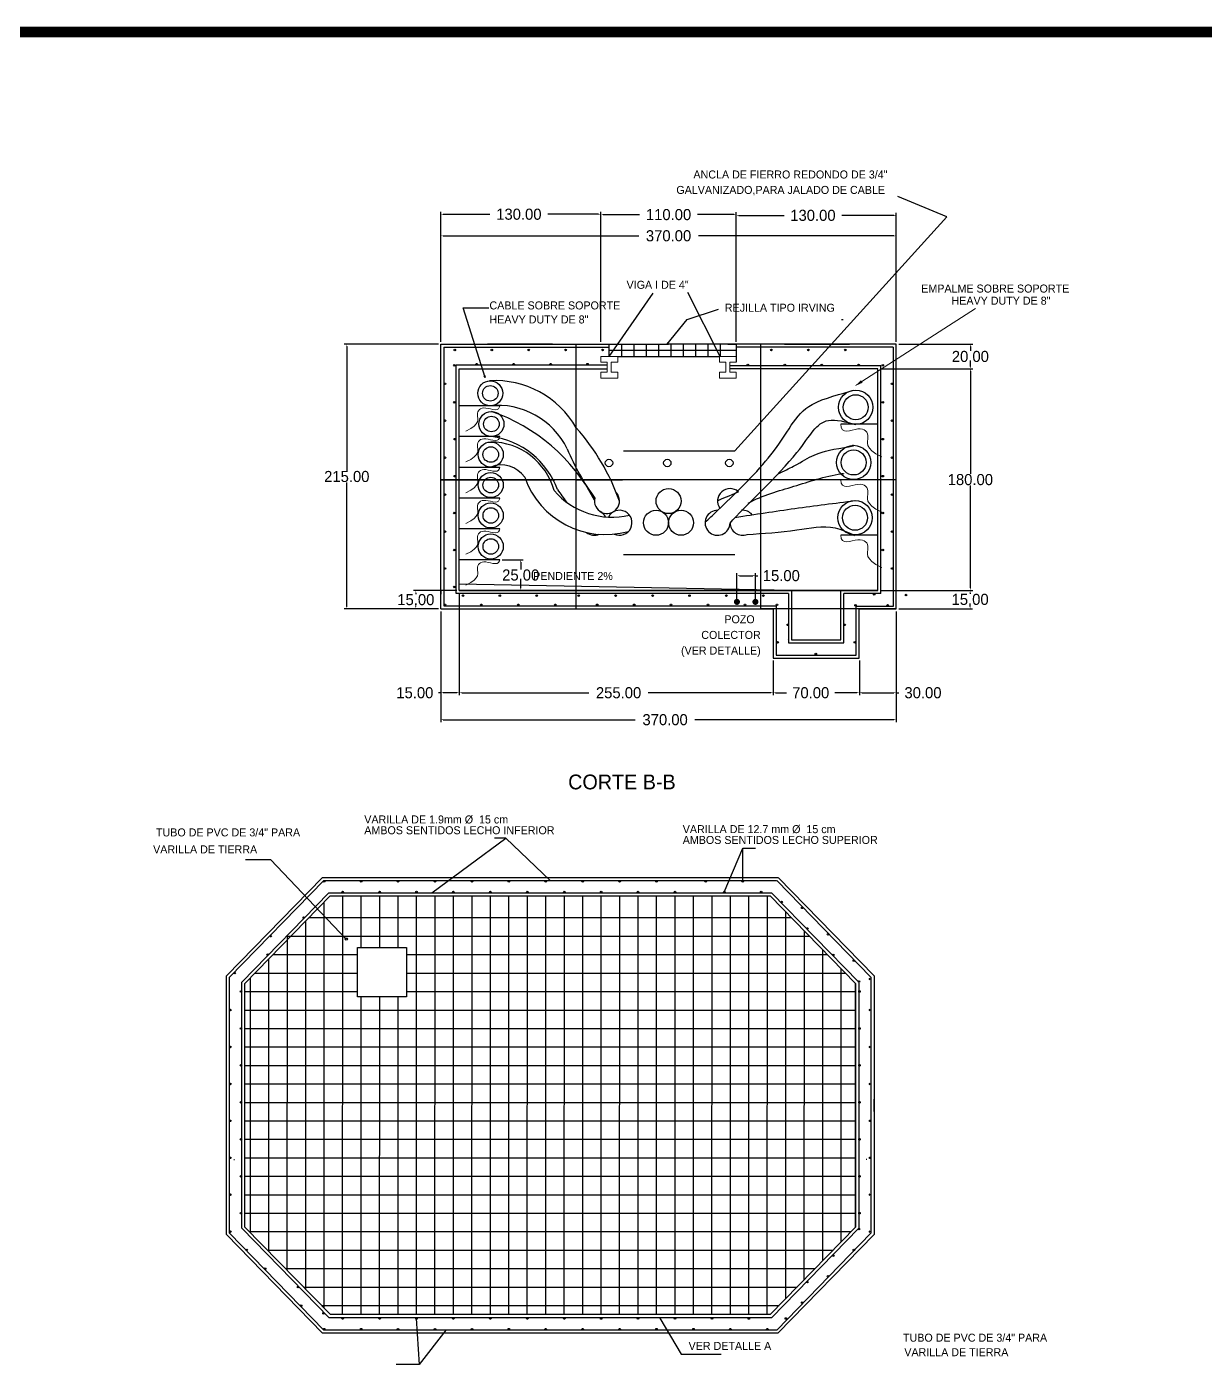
# Model space of a CAD drawing. Header units: centimetres. Extents: x 899 to 9389, y -5819 to 1299.
# Drawn here: x 4064 to 5022, y -2961 to -1873 of the extents above; entities that cross this region are included whole.
import ezdxf
from ezdxf.enums import TextEntityAlignment as Align

# ---------------------------------------------------------------- set-up
doc = ezdxf.new("R2010")
doc.units = ezdxf.units.CM
doc.header["$LTSCALE"] = 10
doc.header["$MEASUREMENT"] = 0
doc.layers.get('0').update_dxf_attribs({"linetype": 'CONTINUOUS'})
doc.layers.get('DEFPOINTS').update_dxf_attribs({"color": 2, "linetype": 'CONTINUOUS'})
for name, color, linetype in [('CABLES Y VARILLAS', 7, 'CONTINUOUS'), ('DIM', 7, 'CONTINUOUS'), ('Ductos', 30, 'CONTINUOUS'), ('MARCO', 7, 'CONTINUOUS'), ('REGISTRO', 1, 'CONTINUOUS'), ('TEXTOS', 7, 'CONTINUOUS'), ('VARILLAS', 30, 'CONTINUOUS')]:
    doc.layers.add(name, color=color, linetype=linetype)
doc.styles.get("Standard").update_dxf_attribs({"font": ''})
doc.styles.add('Zurich', font='')
doc.styles.get('Standard').set_extended_font_data('Zurich Ex BT')
doc.styles.get('Zurich').set_extended_font_data('Zurich Ex BT')
doc.dimstyles.new('AR-1', dxfattribs={"dimscale": 40, "dimtxt": 0.05, "dimasz": 0.04, "dimexe": 0.06, "dimexo": 0.05, "dimgap": 0.01, "dimtad": 0, "dimtih": 1, "dimtoh": 1, "dimzin": 0, "dimdsep": 46, "dimtxsty": 'Zurich', "dimblk": 'CLOSEDBLANK', "dimcen": 0, "dimclre": 256, "dimclrt": 256, "dimadec": 0, "dimazin": 0, "dimtfac": 1, "dimtofl": 0, "dimtmove": 2, "dimatfit": 3, "dimldrblk": 'CLOSEDBLANK', "dimfxl": 0, "dimtolj": 1, "dimtzin": 0, "dimarcsym": 0})
doc.dimstyles.get("Standard").update_dxf_attribs({"dimtxt": 9, "dimasz": 2, "dimexe": 2, "dimexo": 2, "dimgap": 0.09, "dimtad": 0, "dimtih": 1, "dimtoh": 1, "dimzin": 0, "dimdsep": 46, "dimtxsty": 'Standard', "dimcen": 0.09, "dimadec": 0, "dimazin": 0, "dimtfac": 1, "dimtofl": 0, "dimtmove": 0, "dimatfit": 3, "dimfxl": 0, "dimtolj": 1, "dimtzin": 0, "dimarcsym": 0})

# ---------------------------------------------------------------- blocks, each defined once
blk = doc.blocks.new('_ClosedBlank')
at = {"color": 0, "linetype": 'ByBlock', "lineweight": -2}
for p, q in [((-1, 0.17), (0, 0)), ((-1, 0.17), (-1, -0.17)), ((0, 0), (-1, -0.17))]:
    blk.add_line(p, q, dxfattribs=at)
blk = doc.blocks.new('*D23')
at = {"layer": 'DEFPOINTS', "color": 0}
for p in [(4670.6, -2385.7), (4740.6, -2385.7), (4740.6, -2413.8)]:
    blk.add_point(p, dxfattribs=at)
at = {"layer": 'DIM', "color": 0, "lineweight": -2}
for p, q in [((4670.6, -2387.7), (4670.6, -2415.8)), ((4740.6, -2387.7), (4740.6, -2415.8)), ((4672.6, -2413.8), (4681.5, -2413.8)), ((4738.6, -2413.8), (4720.7, -2413.8))]:
    blk.add_line(p, q, dxfattribs=at)
at = {"layer": 'DIM', "color": 0}
for points in [[(4672.6, -2413.4), (4672.6, -2414.1), (4670.6, -2413.8)], [(4738.6, -2413.4), (4738.6, -2414.1), (4740.6, -2413.8)]]:
    blk.add_solid(points, dxfattribs=at)
at = {"layer": 'DIM', "color": 0, "insert": (4701.1, -2413.8), "char_height": 9, "attachment_point": 5}
blk.add_mtext('\\A1;70.00', dxfattribs=at)
blk = doc.blocks.new('*D24')
at = {"layer": 'DEFPOINTS', "color": 0}
for p in [(4770.6, -2345.7), (4740.6, -2385.7), (4740.6, -2413.8)]:
    blk.add_point(p, dxfattribs=at)
at = {"layer": 'DIM', "color": 0, "lineweight": -2}
for p, q in [((4770.6, -2347.7), (4770.6, -2415.8)), ((4740.6, -2387.7), (4740.6, -2415.8)), ((4742.6, -2413.8), (4768.6, -2413.8)), ((4770.6, -2413.8), (4772.6, -2413.8))]:
    blk.add_line(p, q, dxfattribs=at)
at = {"layer": 'DIM', "color": 0}
for points in [[(4742.6, -2413.4), (4742.6, -2414.1), (4740.6, -2413.8)], [(4768.6, -2413.4), (4768.6, -2414.1), (4770.6, -2413.8)]]:
    blk.add_solid(points, dxfattribs=at)
at = {"layer": 'DIM', "color": 0, "insert": (4792.3, -2413.8), "char_height": 9, "attachment_point": 5}
blk.add_mtext('\\A1;30.00', dxfattribs=at)
blk = doc.blocks.new('*D25')
at = {"layer": 'DEFPOINTS', "color": 0}
for p in [(4415.6, -2330.7), (4380.3, -2345.7), (4400.6, -2345.7)]:
    blk.add_point(p, dxfattribs=at)
at = {"layer": 'TEXTOS', "color": 0, "lineweight": -2}
for p, q in [((4413.6, -2330.7), (4378.3, -2330.7)), ((4380.3, -2332.7), (4380.3, -2333.6)), ((4398.6, -2345.7), (4378.3, -2345.7)), ((4380.3, -2343.7), (4380.3, -2342.9))]:
    blk.add_line(p, q, dxfattribs=at)
at = {"layer": 'TEXTOS', "color": 0}
for points in [[(4380, -2332.7), (4380.6, -2332.7), (4380.3, -2330.7)], [(4380, -2343.7), (4380.6, -2343.7), (4380.3, -2345.7)]]:
    blk.add_solid(points, dxfattribs=at)
at = {"layer": 'TEXTOS', "color": 0, "insert": (4380.3, -2338.2), "char_height": 9, "attachment_point": 5}
blk.add_mtext('\\A1;15.00', dxfattribs=at)
blk = doc.blocks.new('*D26')
at = {"layer": 'DEFPOINTS', "color": 0}
for p in [(4656.2, -2318.7), (4641.2, -2340), (4656.2, -2340)]:
    blk.add_point(p, dxfattribs=at)
at = {"layer": 'TEXTOS', "color": 0, "lineweight": -2}
for p, q in [((4641.2, -2338), (4641.2, -2316.7)), ((4656.2, -2338), (4656.2, -2316.7)), ((4643.2, -2318.7), (4654.2, -2318.7)), ((4656.2, -2318.7), (4658.2, -2318.7))]:
    blk.add_line(p, q, dxfattribs=at)
at = {"layer": 'TEXTOS', "color": 0}
for points in [[(4643.2, -2318.3), (4643.2, -2319), (4641.2, -2318.7)], [(4654.2, -2318.3), (4654.2, -2319), (4656.2, -2318.7)]]:
    blk.add_solid(points, dxfattribs=at)
at = {"layer": 'TEXTOS', "color": 0, "insert": (4677.2, -2318.7), "char_height": 9, "attachment_point": 5}
blk.add_mtext('\\A1;15.00', dxfattribs=at)
blk = doc.blocks.new('*D35')
at = {"layer": 'DEFPOINTS', "color": 0}
for p in [(4400.6, -2345.7), (4770.6, -2345.7), (4770.6, -2435.7)]:
    blk.add_point(p, dxfattribs=at)
at = {"layer": 'DIM', "color": 0, "lineweight": -2}
for p, q in [((4400.6, -2347.7), (4400.6, -2437.7)), ((4770.6, -2347.7), (4770.6, -2437.7)), ((4402.6, -2435.7), (4558.5, -2435.7)), ((4768.6, -2435.7), (4607, -2435.7))]:
    blk.add_line(p, q, dxfattribs=at)
at = {"layer": 'DIM', "color": 0}
for points in [[(4402.6, -2435.3), (4402.6, -2436), (4400.6, -2435.7)], [(4768.6, -2435.3), (4768.6, -2436), (4770.6, -2435.7)]]:
    blk.add_solid(points, dxfattribs=at)
at = {"layer": 'DIM', "color": 0, "insert": (4582.8, -2435.7), "char_height": 9, "attachment_point": 5}
blk.add_mtext('\\A1;370.00', dxfattribs=at)
blk = doc.blocks.new('*D36')
at = {"layer": 'DEFPOINTS', "color": 0}
for p in [(4755.6, -2330.7), (4770.6, -2345.7), (4830.6, -2345.7)]:
    blk.add_point(p, dxfattribs=at)
at = {"layer": 'DIM', "color": 0, "lineweight": -2}
for p, q in [((4757.6, -2330.7), (4832.6, -2330.7)), ((4830.6, -2332.7), (4830.6, -2333.4)), ((4772.6, -2345.7), (4832.6, -2345.7)), ((4830.6, -2343.7), (4830.6, -2342.7))]:
    blk.add_line(p, q, dxfattribs=at)
at = {"layer": 'DIM', "color": 0}
for points in [[(4830.2, -2332.7), (4830.9, -2332.7), (4830.6, -2330.7)], [(4830.2, -2343.7), (4830.9, -2343.7), (4830.6, -2345.7)]]:
    blk.add_solid(points, dxfattribs=at)
at = {"layer": 'DIM', "color": 0, "insert": (4830.6, -2338), "char_height": 9, "attachment_point": 5}
blk.add_mtext('\\A1;15.00', dxfattribs=at)
blk = doc.blocks.new('*D37')
at = {"layer": 'DEFPOINTS', "color": 0}
for p in [(4400.6, -2042.7), (4400.6, -2130.7), (4770.6, -2130.7)]:
    blk.add_point(p, dxfattribs=at)
at = {"layer": 'DIM', "color": 0, "lineweight": -2}
for p, q in [((4400.6, -2128.7), (4400.6, -2040.7)), ((4402.6, -2042.7), (4561.4, -2042.7)), ((4768.6, -2042.7), (4609.8, -2042.7)), ((4770.6, -2128.7), (4770.6, -2040.7))]:
    blk.add_line(p, q, dxfattribs=at)
at = {"layer": 'DIM', "color": 0}
for points in [[(4402.6, -2042.4), (4402.6, -2043.1), (4400.6, -2042.7)], [(4768.6, -2042.4), (4768.6, -2043.1), (4770.6, -2042.7)]]:
    blk.add_solid(points, dxfattribs=at)
at = {"layer": 'DIM', "color": 0, "insert": (4585.6, -2042.7), "char_height": 9, "attachment_point": 5}
blk.add_mtext('\\A1;370.00', dxfattribs=at)
blk = doc.blocks.new('*D38')
at = {"layer": 'DEFPOINTS', "color": 0}
for p in [(4400.6, -2130.7), (4324.2, -2345.7), (4400.6, -2345.7)]:
    blk.add_point(p, dxfattribs=at)
at = {"layer": 'DIM', "color": 0, "lineweight": -2}
for p, q in [((4398.6, -2130.7), (4322.2, -2130.7)), ((4324.2, -2132.7), (4324.2, -2233.6)), ((4324.2, -2343.7), (4324.2, -2242.9)), ((4398.6, -2345.7), (4322.2, -2345.7))]:
    blk.add_line(p, q, dxfattribs=at)
at = {"layer": 'DIM', "color": 0}
for points in [[(4323.9, -2132.7), (4324.6, -2132.7), (4324.2, -2130.7)], [(4323.9, -2343.7), (4324.6, -2343.7), (4324.2, -2345.7)]]:
    blk.add_solid(points, dxfattribs=at)
at = {"layer": 'DIM', "color": 0, "insert": (4324.2, -2238.2), "char_height": 9, "attachment_point": 5}
blk.add_mtext('\\A1;215.00', dxfattribs=at)
blk = doc.blocks.new('*D39')
at = {"layer": 'DEFPOINTS', "color": 0}
for p in [(4755.6, -2150.7), (4830.8, -2150.7), (4755.6, -2330.7)]:
    blk.add_point(p, dxfattribs=at)
at = {"layer": 'DIM', "color": 0, "lineweight": -2}
for p, q in [((4757.6, -2150.7), (4832.8, -2150.7)), ((4830.8, -2152.7), (4830.8, -2236.1)), ((4830.8, -2328.7), (4830.8, -2245.4)), ((4757.6, -2330.7), (4832.8, -2330.7))]:
    blk.add_line(p, q, dxfattribs=at)
at = {"layer": 'DIM', "color": 0}
for points in [[(4830.4, -2152.7), (4831.1, -2152.7), (4830.8, -2150.7)], [(4830.4, -2328.7), (4831.1, -2328.7), (4830.8, -2330.7)]]:
    blk.add_solid(points, dxfattribs=at)
at = {"layer": 'DIM', "color": 0, "insert": (4830.8, -2240.7), "char_height": 9, "attachment_point": 5}
blk.add_mtext('\\A1;180.00', dxfattribs=at)
blk = doc.blocks.new('*D40')
at = {"layer": 'DEFPOINTS', "color": 0}
for p in [(4770.6, -2130.7), (4755.6, -2150.7), (4830.8, -2150.7)]:
    blk.add_point(p, dxfattribs=at)
at = {"layer": 'DIM', "color": 0, "lineweight": -2}
for p, q in [((4772.6, -2130.7), (4832.8, -2130.7)), ((4830.8, -2132.7), (4830.8, -2136.1)), ((4757.6, -2150.7), (4832.8, -2150.7)), ((4830.8, -2148.7), (4830.8, -2145.4))]:
    blk.add_line(p, q, dxfattribs=at)
at = {"layer": 'DIM', "color": 0}
for points in [[(4830.4, -2132.7), (4831.1, -2132.7), (4830.8, -2130.7)], [(4830.4, -2148.7), (4831.1, -2148.7), (4830.8, -2150.7)]]:
    blk.add_solid(points, dxfattribs=at)
at = {"layer": 'DIM', "color": 0, "insert": (4830.8, -2140.7), "char_height": 9, "attachment_point": 5}
blk.add_mtext('\\A1;20.00', dxfattribs=at)
blk = doc.blocks.new('*D41')
at = {"layer": 'DEFPOINTS', "color": 0}
for p in [(4530.6, -2025.2), (4400.6, -2130.7), (4530.6, -2130.7)]:
    blk.add_point(p, dxfattribs=at)
at = {"layer": 'DIM', "color": 0, "lineweight": -2}
for p, q in [((4400.6, -2128.7), (4400.6, -2023.2)), ((4530.6, -2128.7), (4530.6, -2023.2)), ((4402.6, -2025.2), (4440.4, -2025.2)), ((4528.6, -2025.2), (4487.5, -2025.2))]:
    blk.add_line(p, q, dxfattribs=at)
at = {"layer": 'DIM', "color": 0}
for points in [[(4402.6, -2024.8), (4402.6, -2025.5), (4400.6, -2025.2)], [(4528.6, -2024.8), (4528.6, -2025.5), (4530.6, -2025.2)]]:
    blk.add_solid(points, dxfattribs=at)
at = {"layer": 'DIM', "color": 0, "insert": (4464, -2025.2), "char_height": 9, "attachment_point": 5}
blk.add_mtext('\\A1;130.00', dxfattribs=at)
blk = doc.blocks.new('*D42')
at = {"layer": 'DEFPOINTS', "color": 0}
for p in [(4640.6, -2025.5), (4530.6, -2128.7), (4640.6, -2128.7)]:
    blk.add_point(p, dxfattribs=at)
at = {"layer": 'DIM', "color": 0, "lineweight": -2}
for p, q in [((4530.6, -2126.7), (4530.6, -2023.5)), ((4532.6, -2025.5), (4562, -2025.5)), ((4638.6, -2025.5), (4609.2, -2025.5)), ((4640.6, -2126.7), (4640.6, -2023.5))]:
    blk.add_line(p, q, dxfattribs=at)
at = {"layer": 'DIM', "color": 0}
for points in [[(4532.6, -2025.1), (4532.6, -2025.8), (4530.6, -2025.5)], [(4638.6, -2025.1), (4638.6, -2025.8), (4640.6, -2025.5)]]:
    blk.add_solid(points, dxfattribs=at)
at = {"layer": 'DIM', "color": 0, "insert": (4585.6, -2025.5), "char_height": 9, "attachment_point": 5}
blk.add_mtext('\\A1;110.00', dxfattribs=at)
blk = doc.blocks.new('*D43')
at = {"layer": 'DEFPOINTS', "color": 0}
for p in [(4770.6, -2026.1), (4640.6, -2130.7), (4770.6, -2130.7)]:
    blk.add_point(p, dxfattribs=at)
at = {"layer": 'DIM', "color": 0, "lineweight": -2}
for p, q in [((4640.6, -2128.7), (4640.6, -2024.1)), ((4642.6, -2026.1), (4679.4, -2026.1)), ((4768.6, -2026.1), (4726.5, -2026.1)), ((4770.6, -2128.7), (4770.6, -2024.1))]:
    blk.add_line(p, q, dxfattribs=at)
at = {"layer": 'DIM', "color": 0}
for points in [[(4642.6, -2025.7), (4642.6, -2026.4), (4640.6, -2026.1)], [(4768.6, -2025.7), (4768.6, -2026.4), (4770.6, -2026.1)]]:
    blk.add_solid(points, dxfattribs=at)
at = {"layer": 'DIM', "color": 0, "insert": (4702.9, -2026.1), "char_height": 9, "attachment_point": 5}
blk.add_mtext('\\A1;130.00', dxfattribs=at)
blk = doc.blocks.new('*D44')
at = {"layer": 'DEFPOINTS', "color": 0}
for p in [(4415.6, -2330.7), (4400.6, -2345.7), (4400.6, -2413.8)]:
    blk.add_point(p, dxfattribs=at)
at = {"layer": 'DIM', "color": 0, "lineweight": -2}
for p, q in [((4415.6, -2332.7), (4415.6, -2415.8)), ((4400.6, -2347.7), (4400.6, -2415.8)), ((4400.6, -2413.8), (4398.6, -2413.8)), ((4413.6, -2413.8), (4402.6, -2413.8))]:
    blk.add_line(p, q, dxfattribs=at)
at = {"layer": 'DIM', "color": 0}
for points in [[(4402.6, -2413.4), (4402.6, -2414.1), (4400.6, -2413.8)], [(4413.6, -2413.4), (4413.6, -2414.1), (4415.6, -2413.8)]]:
    blk.add_solid(points, dxfattribs=at)
at = {"layer": 'DIM', "color": 0, "insert": (4379.5, -2413.8), "char_height": 9, "attachment_point": 5}
blk.add_mtext('\\A1;15.00', dxfattribs=at)
blk = doc.blocks.new('*D45')
at = {"layer": 'DEFPOINTS', "color": 0}
for p in [(4415.6, -2407.5), (4670.6, -2407.5), (4670.6, -2413.8)]:
    blk.add_point(p, dxfattribs=at)
at = {"layer": 'DIM', "color": 0, "lineweight": -2}
for p, q in [((4415.6, -2409.5), (4415.6, -2415.8)), ((4417.6, -2413.8), (4520.8, -2413.8)), ((4668.6, -2413.8), (4569.1, -2413.8)), ((4670.6, -2409.5), (4670.6, -2415.8))]:
    blk.add_line(p, q, dxfattribs=at)
at = {"layer": 'DIM', "color": 0}
for points in [[(4417.6, -2413.4), (4417.6, -2414.1), (4415.6, -2413.8)], [(4668.6, -2413.4), (4668.6, -2414.1), (4670.6, -2413.8)]]:
    blk.add_solid(points, dxfattribs=at)
at = {"layer": 'DIM', "color": 0, "insert": (4545, -2413.8), "char_height": 9, "attachment_point": 5}
blk.add_mtext('\\A1;255.00', dxfattribs=at)
blk = doc.blocks.new('*D46')
at = {"layer": 'DEFPOINTS', "color": 0}
for p in [(4448.4, -2305.7), (4415.6, -2330.7), (4465.5, -2330.7)]:
    blk.add_point(p, dxfattribs=at)
at = {"layer": 'DIM', "color": 0, "lineweight": -2}
for p, q in [((4450.4, -2305.7), (4467.5, -2305.7)), ((4465.5, -2307.7), (4465.5, -2313.6)), ((4465.5, -2328.7), (4465.5, -2322.9)), ((4417.6, -2330.7), (4467.5, -2330.7))]:
    blk.add_line(p, q, dxfattribs=at)
at = {"layer": 'DIM', "color": 0}
for points in [[(4465.2, -2307.7), (4465.9, -2307.7), (4465.5, -2305.7)], [(4465.2, -2328.7), (4465.9, -2328.7), (4465.5, -2330.7)]]:
    blk.add_solid(points, dxfattribs=at)
at = {"layer": 'DIM', "color": 0, "insert": (4465.5, -2318.2), "char_height": 9, "attachment_point": 5}
blk.add_mtext('\\A1;25.00', dxfattribs=at)
blk = doc.blocks.new('Marco-Reg')
at = {"layer": 'MARCO', "linetype": 'Continuous', "const_width": 8.49}
blk.add_lwpolyline([(6379.1, -3995.8), (6379.1, -1877.2), (3104.8, -1877.2), (3104.8, -3995.8)], close=True, dxfattribs=at)

msp = doc.modelspace()

# ---------------------------------------------------------------- linework, layer by layer
at = {"layer": 'CABLES Y VARILLAS'}
for p, q in [((4660.588, -2345.746), (4660.588, -2130.746)), ((4755.588, -2330.746), (4755.588, -2150.746)), ((4725.588, -2240.746), (4400.588, -2240.746))]:
    msp.add_line(p, q, dxfattribs=at)
for centre, radius in [((4440.785, -2170.608), 10.16), ((4440.785, -2170.608), 6.321), ((4737.671, -2181.889), 13.935), ((4737.671, -2181.889), 10.16), ((4441.697, -2195.543), 10.16), ((4441.697, -2195.543), 6.321), ((4441.174, -2220.298), 10.16), ((4441.174, -2220.298), 6.321), ((4735.932, -2226.769), 13.935), ((4735.932, -2226.769), 10.16), ((4441.174, -2245.127), 10.16), ((4441.174, -2245.127), 6.321), ((4441.187, -2269.807), 10.16), ((4737.091, -2271.669), 13.935), ((4737.091, -2271.669), 10.16), ((4441.187, -2269.807), 6.321), ((4441.187, -2294.992), 10.16), ((4441.187, -2294.992), 6.321)]:
    msp.add_circle(centre, radius, dxfattribs=at)
for centre, radius, start, end in [((4444.64, -2236.211), 75.915, 29.691845, 93.386724), ((4446.873, -2243.082), 62.695, 25.905308, 96.150899), ((4393.584, -2326.202), 148.812, 27.598227, 71.136638), ((4432.826, -2271.713), 66.604, 20.117388, 82.346071), ((4375.465, -2318.587), 180.703, 19.55172, 41.602773), ((4440.912, -2263.816), 53.679, 15.319607, 89.71998), ((4688.128, -2138.291), 200.41, 202.719078, 215.865331), ((4449.769, -2251.808), 23.015, 34.492308, 111.92684), ((4534.279, -2215.861), 69.432, 199.270469, 285.601732), ((4539.718, -2209.076), 62.107, 220.771239, 283.150842), ((4753.394, -2070.478), 313.654, 214.64898, 216.923653), ((4535.588, -2258.114), 10.16, 166.300315, 41.37994), ((4393.584, -2326.202), 148.812, 23.464999, 23.635649), ((4525.428, -2275.749), 10.16, 28.165938, 63.486161), ((4545.748, -2275.749), 10.16, 244.606468, 152.830297), ((4525.428, -2275.749), 10.16, 230.426645, 292.758784)]:
    msp.add_arc(centre, radius, start, end, dxfattribs=at)
for points, knots in [([(4674.586, -2235.983), (4679.3, -2233.756), (4702.373, -2222.443), (4702.477, -2218.296), (4737.813, -2213.068), (4735.2, -2213.082), (4735.057, -2213.083)], [57.68418635, 57.68418635, 57.68418635, 57.68418635, 67.81992654, 112.03387406, 119.05180915, 119.45614884, 119.45614884, 119.45614884, 119.45614884]), ([(4650.296, -2259.809), (4662.307, -2253.21), (4687.437, -2246.677), (4712.612, -2237.816), (4727.431, -2235.659), (4727.955, -2235.958)], [16.33168673, 16.33168673, 16.33168673, 16.33168673, 56.77685214, 96.6991308, 98.50797746, 98.50797746, 98.50797746, 98.50797746]), ([(4639.799, -2271.326), (4655.93, -2268.84), (4688.252, -2263.892), (4720.694, -2259.798), (4736.943, -2257.748)], [4.10076905, 4.10076905, 4.10076905, 4.10076905, 53.06154325, 102.19292614, 102.19292614, 102.19292614, 102.19292614])]:
    msp.add_open_spline(points, degree=3, knots=knots, dxfattribs=at)
msp.add_spline([(4649.302, -2285.224), (4689.878, -2281.507), (4720.846, -2279.974), (4736.746, -2285.97)], degree=3, dxfattribs=at)
at = {"layer": 'DIM'}
for p, q in [((4510.588, -2345.746), (4510.588, -2130.746)), ((4755.588, -2150.746), (4725.588, -2150.746)), ((4510.588, -2240.746), (4548.088, -2240.746)), ((4755.588, -2330.746), (4755.588, -2285.746)), ((4770.588, -2345.746), (4660.588, -2345.746)), ((4226.46, -2753.79), (4226.46, -2743.79)), ((4752.571, -2753.79), (4752.571, -2743.79))]:
    msp.add_line(p, q, dxfattribs=at)
for points in [[(4625.432, -2257.829), (4629.278, -2256.159), (4635.333, -2253.554), (4642.322, -2250.505)], [(4625.487, -2258.132), (4625.468, -2258.139), (4625.448, -2258.147), (4625.428, -2258.155)], [(4615.278, -2275.29), (4617.868, -2272.893), (4621.475, -2269.549), (4625.664, -2265.591)], [(4615.282, -2275.795), (4615.278, -2275.798), (4615.273, -2275.802), (4615.268, -2275.806)]]:
    msp.add_open_spline(points, degree=3, dxfattribs=at)
at = {"layer": 'Ductos'}
for centre, radius in [((4537.213, -2227.187), 3.006), ((4584.576, -2227.187), 3.006), ((4634.965, -2227.187), 3.006), ((4585.588, -2258.114), 10.16), ((4575.428, -2275.749), 10.16), ((4575.428, -2275.749), 10.16), ((4595.748, -2275.749), 10.16), ((4595.748, -2275.749), 10.16)]:
    msp.add_circle(centre, radius, dxfattribs=at)
for centre, start, end in [((4635.588, -2258.114), 48.489192, 215.554035), ((4625.428, -2275.749), 88.670143, 0), ((4625.428, -2275.749), 88.670143, 0), ((4645.748, -2275.749), 40.000526, 94.28293), ((4645.748, -2275.749), 40.000526, 94.28293), ((4645.748, -2275.749), 180, 291.760193), ((4645.748, -2275.749), 180, 291.760193)]:
    msp.add_arc(centre, 10.16, start, end, dxfattribs=at)
at = {"layer": 'REGISTRO'}
for p, q in [((4400.588, -2130.746), (4530.588, -2130.746)), ((4400.588, -2345.746), (4400.588, -2130.746)), ((4770.588, -2130.746), (4640.588, -2130.746)), ((4770.588, -2345.746), (4770.588, -2130.746)), ((4415.588, -2150.746), (4535.852, -2150.746)), ((4415.588, -2330.746), (4415.588, -2150.746)), ((4755.588, -2150.746), (4635.324, -2150.746)), ((4448.434, -2180.748), (4415.588, -2180.748)), ((4755.588, -2195.746), (4725.588, -2195.746)), ((4448.434, -2205.748), (4415.588, -2205.748)), ((4400.588, -2240.746), (4493.088, -2240.746)), ((4448.434, -2230.748), (4415.588, -2230.748)), ((4770.588, -2240.746), (4725.588, -2240.746)), ((4448.434, -2255.748), (4415.588, -2255.748)), ((4448.434, -2280.748), (4415.588, -2280.748)), ((4755.588, -2285.746), (4725.588, -2285.746)), ((4448.434, -2305.748), (4415.588, -2305.748)), ((4415.588, -2330.746), (4755.588, -2330.746)), ((4755.588, -2330.746), (4415.588, -2330.746)), ((4685.588, -2330.74), (4685.588, -2370.74)), ((4725.588, -2370.74), (4725.588, -2330.74)), ((4400.588, -2345.746), (4670.588, -2345.746)), ((4670.588, -2345.746), (4670.588, -2385.74)), ((4740.588, -2385.74), (4740.588, -2345.746)), ((4770.588, -2345.746), (4740.588, -2345.746)), ((4685.588, -2370.74), (4725.588, -2370.74)), ((4670.588, -2385.74), (4740.588, -2385.74)), ((4673.088, -2383.276), (4738.088, -2383.276)), ((4241.46, -2847.684), (4241.46, -2649.892)), ((4737.571, -2847.684), (4737.571, -2649.892)), ((4232.46, -2792.79), (4232.96, -2792.79)), ((4746.571, -2792.79), (4746.071, -2792.79)), ((4668.197, -2918.79), (4310.834, -2918.79)), ((4668.197, -2918.79), (4310.834, -2918.79))]:
    msp.add_line(p, q, dxfattribs=at)
at = {"layer": 'REGISTRO', "lineweight": 5}
for points in [[(4421.032, -2201.288), (4424.934, -2199.212), (4427.649, -2197.279), (4429.382, -2195.478), (4430.333, -2193.798), (4430.706, -2192.229), (4430.702, -2190.76), (4430.526, -2189.38), (4430.378, -2188.078), (4430.427, -2186.852), (4430.707, -2185.721), (4431.215, -2184.716), (4431.949, -2183.865), (4432.909, -2183.195), (4434.093, -2182.736), (4435.498, -2182.517), (4437.124, -2182.564), (4438.951, -2182.876), (4440.886, -2183.318), (4442.819, -2183.724), (4444.64, -2183.928), (4446.238, -2183.764), (4447.504, -2183.066), (4448.325, -2181.669), (4448.434, -2180.748)], [(4758.839, -2222.146), (4754.131, -2219.642), (4750.855, -2217.31), (4748.765, -2215.137), (4747.618, -2213.11), (4747.168, -2211.217), (4747.172, -2209.445), (4747.385, -2207.78), (4747.564, -2206.21), (4747.504, -2204.73), (4747.166, -2203.367), (4746.554, -2202.154), (4745.667, -2201.127), (4744.509, -2200.319), (4743.082, -2199.765), (4741.386, -2199.5), (4739.424, -2199.558), (4737.221, -2199.934), (4734.886, -2200.467), (4732.554, -2200.957), (4730.357, -2201.203), (4728.428, -2201.005), (4726.902, -2200.163), (4725.911, -2198.477), (4725.588, -2195.746)], [(4421.032, -2226.288), (4424.934, -2224.212), (4427.649, -2222.279), (4429.382, -2220.478), (4430.333, -2218.798), (4430.706, -2217.229), (4430.702, -2215.76), (4430.526, -2214.38), (4430.378, -2213.078), (4430.427, -2211.852), (4430.707, -2210.721), (4431.215, -2209.716), (4431.949, -2208.865), (4432.909, -2208.195), (4434.093, -2207.736), (4435.498, -2207.517), (4437.124, -2207.564), (4438.951, -2207.876), (4440.886, -2208.318), (4442.819, -2208.724), (4444.64, -2208.928), (4446.238, -2208.764), (4447.504, -2208.066), (4448.325, -2206.669), (4448.434, -2205.748)], [(4421.032, -2251.288), (4424.934, -2249.212), (4427.649, -2247.279), (4429.382, -2245.478), (4430.333, -2243.798), (4430.706, -2242.229), (4430.702, -2240.76), (4430.526, -2239.38), (4430.378, -2238.078), (4430.427, -2236.852), (4430.707, -2235.721), (4431.215, -2234.716), (4431.949, -2233.865), (4432.909, -2233.195), (4434.093, -2232.736), (4435.498, -2232.517), (4437.124, -2232.564), (4438.951, -2232.876), (4440.886, -2233.318), (4442.819, -2233.724), (4444.64, -2233.928), (4446.238, -2233.764), (4447.504, -2233.066), (4448.325, -2231.669), (4448.434, -2230.748)], [(4758.839, -2267.146), (4754.131, -2264.642), (4750.855, -2262.31), (4748.765, -2260.137), (4747.618, -2258.11), (4747.168, -2256.217), (4747.172, -2254.445), (4747.385, -2252.78), (4747.564, -2251.21), (4747.504, -2249.73), (4747.166, -2248.367), (4746.554, -2247.154), (4745.667, -2246.127), (4744.509, -2245.319), (4743.082, -2244.765), (4741.386, -2244.5), (4739.424, -2244.558), (4737.221, -2244.934), (4734.886, -2245.467), (4732.554, -2245.957), (4730.357, -2246.203), (4728.428, -2246.005), (4726.902, -2245.163), (4725.911, -2243.477), (4725.588, -2240.746)], [(4421.032, -2301.288), (4424.934, -2299.212), (4427.649, -2297.279), (4429.382, -2295.478), (4430.333, -2293.798), (4430.706, -2292.229), (4430.702, -2290.76), (4430.526, -2289.38), (4430.378, -2288.078), (4430.427, -2286.852), (4430.707, -2285.721), (4431.215, -2284.716), (4431.949, -2283.865), (4432.909, -2283.195), (4434.093, -2282.736), (4435.498, -2282.517), (4437.124, -2282.564), (4438.951, -2282.876), (4440.886, -2283.318), (4442.819, -2283.724), (4444.64, -2283.928), (4446.238, -2283.764), (4447.504, -2283.066), (4448.325, -2281.669), (4448.434, -2280.748)], [(4758.839, -2312.146), (4754.131, -2309.642), (4750.855, -2307.31), (4748.765, -2305.137), (4747.618, -2303.11), (4747.168, -2301.217), (4747.172, -2299.445), (4747.385, -2297.78), (4747.564, -2296.21), (4747.504, -2294.73), (4747.166, -2293.367), (4746.554, -2292.154), (4745.667, -2291.127), (4744.509, -2290.319), (4743.082, -2289.765), (4741.386, -2289.5), (4739.424, -2289.558), (4737.221, -2289.934), (4734.886, -2290.467), (4732.554, -2290.957), (4730.357, -2291.203), (4728.428, -2291.005), (4726.902, -2290.163), (4725.911, -2288.477), (4725.588, -2285.746)]]:
    msp.add_lwpolyline(points, dxfattribs=at)
at = {"layer": 'REGISTRO'}
for points in [[(4674.571, -2563.79), (4752.571, -2643.79), (4752.571, -2853.79), (4674.519, -2933.79), (4304.513, -2933.79), (4226.46, -2853.79), (4226.46, -2643.79), (4304.46, -2563.79), (4674.46, -2563.79)], [(4310.834, -2918.79), (4241.46, -2847.684), (4241.46, -2649.892), (4310.785, -2578.79), (4668.247, -2578.79), (4737.571, -2649.892), (4737.571, -2847.684), (4668.197, -2918.79)]]:
    msp.add_lwpolyline(points, dxfattribs=at)
msp.add_lwpolyline([(4332.807, -2620.589), (4372.807, -2620.589), (4372.807, -2660.589), (4332.807, -2660.589)], close=True, dxfattribs=at)
for centre in [(4412.005, -2135.361), (4442.005, -2135.361), (4472.005, -2135.361), (4502.005, -2135.361), (4532.005, -2135.361), (4669.171, -2135.361), (4699.171, -2135.361), (4729.171, -2135.361), (4411.505, -2147.861), (4429.78, -2146.909), (4459.78, -2146.909), (4489.78, -2146.909), (4519.78, -2146.909), (4650.037, -2147.597), (4680.037, -2147.597), (4710.037, -2147.597), (4740.037, -2147.597), (4759.671, -2147.861), (4404.045, -2162.861), (4767.131, -2162.861), (4411.505, -2177.861), (4759.671, -2177.861), (4404.045, -2192.861), (4767.131, -2192.861), (4412.005, -2207.861), (4759.671, -2207.861), (4404.045, -2222.861), (4767.131, -2222.861), (4412.005, -2237.861), (4759.671, -2237.861), (4404.045, -2252.861), (4767.131, -2252.861), (4411.505, -2267.861), (4759.671, -2267.861), (4404.045, -2282.861), (4767.131, -2282.861), (4411.505, -2297.861), (4759.671, -2297.861), (4404.045, -2312.861), (4767.131, -2312.861), (4411.505, -2327.861), (4418.545, -2334.901), (4448.545, -2334.901), (4478.545, -2334.901), (4512.631, -2334.901), (4542.631, -2334.901), (4572.631, -2334.901), (4602.631, -2334.901), (4632.631, -2334.901), (4662.631, -2334.901), (4752.631, -2333.911), (4778.545, -2334.401), (4404.045, -2342.361), (4433.545, -2342.361), (4463.545, -2342.361), (4493.545, -2342.361), (4527.631, -2342.361), (4557.631, -2342.361), (4587.631, -2342.361), (4617.631, -2342.361), (4647.631, -2342.361), (4673.708, -2342.361), (4737.468, -2342.861), (4763.545, -2342.861), (4682.408, -2358.59), (4728.768, -2358.59), (4674.208, -2372.861), (4705.279, -2382.347), (4736.968, -2372.861)]:
    msp.add_circle(centre, 0.635, dxfattribs=at)
at = {"layer": 'TEXTOS'}
for p, q in [((4384.528, -1878.539), (4417.834, -1878.539)), ((4724.64, -1878.539), (4691.334, -1878.539)), ((4445.161, -2110.746), (4443.761, -2110.746)), ((4726.016, -2110.746), (4727.416, -2110.746)), ((4400.588, -2130.746), (4585.588, -2130.746)), ((4400.588, -2130.746), (4530.588, -2130.746)), ((4415.588, -2130.746), (4508.491, -2130.746)), ((4415.588, -2130.746), (4445.161, -2130.746)), ((4415.588, -2130.746), (4537.446, -2130.746)), ((4491.252, -2130.746), (4438.439, -2130.746)), ((4530.588, -2130.746), (4537.446, -2130.746)), ((4537.446, -2140.619), (4537.446, -2130.746)), ((4537.446, -2130.746), (4547.446, -2130.746)), ((4547.446, -2130.746), (4547.446, -2140.619)), ((4557.446, -2130.746), (4557.446, -2140.619)), ((4567.446, -2130.746), (4567.446, -2140.619)), ((4577.446, -2130.746), (4577.446, -2140.619)), ((4770.588, -2130.746), (4585.588, -2130.746)), ((4587.446, -2130.746), (4587.446, -2140.619)), ((4597.446, -2130.746), (4597.446, -2140.619)), ((4607.446, -2130.746), (4607.446, -2140.619)), ((4607.446, -2130.746), (4607.446, -2140.619)), ((4617.446, -2130.746), (4617.446, -2140.619)), ((4627.446, -2130.746), (4627.446, -2140.619)), ((4633.73, -2130.746), (4640.588, -2130.746)), ((4755.588, -2130.746), (4633.73, -2130.746)), ((4640.588, -2130.746), (4633.73, -2130.746)), ((4640.588, -2130.746), (4640.588, -2145.339)), ((4770.588, -2130.746), (4640.588, -2130.746)), ((4755.588, -2130.746), (4662.686, -2130.746)), ((4679.925, -2130.746), (4732.737, -2130.746)), ((4537.446, -2135.683), (4640.588, -2135.683)), ((4544.311, -2140.619), (4626.865, -2140.619)), ((4549.011, -2217.299), (4639.505, -2217.299)), ((4549.011, -2301.411), (4639.505, -2301.411)), ((4685.588, -2330.74), (4415.588, -2325.64)), ((4400.588, -2330.746), (4400.588, -2333.746)), ((4404.588, -2330.746), (4403.588, -2330.746)), ((4740.588, -2330.746), (4415.588, -2330.746)), ((4430.588, -2330.746), (4755.588, -2330.746)), ((4685.588, -2330.74), (4670.588, -2330.74)), ((4670.588, -2330.74), (4670.588, -2330.746)), ((4673.588, -2330.74), (4673.588, -2330.746)), ((4682.588, -2330.74), (4682.588, -2330.746)), ((4728.588, -2330.746), (4728.588, -2330.74)), ((4737.588, -2330.746), (4737.588, -2330.74)), ((4740.588, -2345.746), (4770.588, -2345.746)), ((4682.588, -2370.74), (4682.588, -2370.74)), ((4682.588, -2370.74), (4682.588, -2370.74))]:
    msp.add_line(p, q, dxfattribs=at)
at = {"layer": 'TEXTOS', "lineweight": 5}
for p, q in [((4742.624, -2160.99), (4834.858, -2101.767)), ((4544.311, -2140.619), (4544.311, -2145.339)), ((4626.865, -2140.619), (4626.865, -2145.339)), ((4535.852, -2145.339), (4535.852, -2153.502)), ((4538.924, -2145.339), (4538.924, -2153.502)), ((4544.311, -2153.502), (4544.311, -2158.222)), ((4626.865, -2153.502), (4626.865, -2158.222)), ((4632.252, -2145.339), (4632.252, -2153.502)), ((4635.324, -2145.339), (4635.324, -2153.502))]:
    msp.add_line(p, q, dxfattribs=at)
for points in [[(4530.58, -2145.339), (4530.58, -2140.619), (4544.311, -2140.619)], [(4640.596, -2145.339), (4640.596, -2140.619), (4626.865, -2140.619)], [(4640.596, -2145.339), (4640.596, -2140.619), (4626.865, -2140.619)], [(4530.58, -2145.339), (4530.58, -2145.339), (4535.844, -2145.339)], [(4530.58, -2158.222), (4530.58, -2153.502), (4535.844, -2153.502)], [(4538.924, -2145.339), (4544.311, -2145.339)], [(4538.924, -2153.502), (4544.311, -2153.502)], [(4632.252, -2145.339), (4626.865, -2145.339)], [(4632.252, -2153.502), (4626.865, -2153.502)], [(4640.596, -2145.339), (4640.596, -2145.339), (4635.332, -2145.339)], [(4640.596, -2145.339), (4640.596, -2145.339), (4635.332, -2145.339)], [(4640.596, -2158.222), (4640.596, -2153.502), (4635.332, -2153.502)], [(4640.596, -2158.222), (4640.596, -2153.502), (4635.332, -2153.502)], [(4530.58, -2158.222), (4530.58, -2158.222), (4544.311, -2158.222)], [(4640.596, -2158.222), (4640.596, -2158.222), (4626.865, -2158.222)], [(4640.596, -2158.222), (4640.596, -2158.222), (4626.865, -2158.222)], [(4421.032, -2276.288), (4424.934, -2274.212), (4427.649, -2272.279), (4429.382, -2270.478), (4430.333, -2268.798), (4430.706, -2267.229), (4430.702, -2265.76), (4430.526, -2264.38), (4430.378, -2263.078), (4430.427, -2261.852), (4430.707, -2260.721), (4431.215, -2259.716), (4431.949, -2258.865), (4432.909, -2258.195), (4434.093, -2257.736), (4435.498, -2257.517), (4437.124, -2257.564), (4438.951, -2257.876), (4440.886, -2258.318), (4442.819, -2258.724), (4444.64, -2258.928), (4446.238, -2258.764), (4447.504, -2258.066), (4448.325, -2256.669), (4448.434, -2255.748)], [(4421.032, -2326.288), (4424.934, -2324.212), (4427.649, -2322.279), (4429.382, -2320.478), (4430.333, -2318.798), (4430.706, -2317.229), (4430.702, -2315.76), (4430.526, -2314.38), (4430.378, -2313.078), (4430.427, -2311.852), (4430.707, -2310.721), (4431.215, -2309.716), (4431.949, -2308.865), (4432.909, -2308.195), (4434.093, -2307.736), (4435.498, -2307.517), (4437.124, -2307.564), (4438.951, -2307.876), (4440.886, -2308.318), (4442.819, -2308.724), (4444.64, -2308.928), (4446.238, -2308.764), (4447.504, -2308.066), (4448.325, -2306.669), (4448.434, -2305.748)]]:
    msp.add_lwpolyline(points, dxfattribs=at)
at = {"layer": 'TEXTOS', "lineweight": 5, "const_width": 2.452}
for points in [[(4642.38, -2339.972, -1), (4639.928, -2339.972, -1)], [(4657.38, -2339.972, -1), (4654.928, -2339.972, -1)]]:
    msp.add_lwpolyline(points, format="xyb", close=True, dxfattribs=at)
at = {"layer": 'TEXTOS'}
for points, knots in [([(4625.664, -2265.591), (4637.982, -2253.954), (4682.112, -2210.85), (4689.082, -2179.273), (4726.318, -2171.098), (4736.091, -2168.044)], [37.02720234, 37.02720234, 37.02720234, 37.02720234, 73.51037437, 129.8266004, 165.48337438, 165.48337438, 165.48337438, 165.48337438]), ([(4635.584, -2276.026), (4647.24, -2262.87), (4695.46, -2218.514), (4708.007, -2188.14), (4729.458, -2193.735), (4737.465, -2195.824)], [31.39569486, 31.39569486, 31.39569486, 31.39569486, 81.96696227, 119.92541348, 142.53541572, 142.53541572, 142.53541572, 142.53541572])]:
    msp.add_open_spline(points, degree=3, knots=knots, dxfattribs=at)
at = {"layer": 'TEXTOS', "lineweight": 5}
msp.add_solid([(4743.268, -2161.975), (4741.98, -2160.005), (4736.713, -2164.853)], dxfattribs=at)
at = {"layer": 'VARILLAS'}
for p, q in [((4403.088, -2133.246), (4403.088, -2343.246)), ((4403.088, -2133.246), (4537.446, -2133.246)), ((4768.088, -2133.246), (4640.588, -2133.246)), ((4768.088, -2133.246), (4768.088, -2343.746)), ((4413.088, -2333.246), (4413.088, -2147.527)), ((4413.088, -2147.527), (4535.852, -2147.527)), ((4758.088, -2148.215), (4635.324, -2148.215)), ((4758.088, -2333.248), (4758.088, -2148.215)), ((4683.088, -2333.246), (4413.088, -2333.246)), ((4683.088, -2333.246), (4683.088, -2373.24)), ((4728.088, -2373.24), (4728.088, -2333.248)), ((4758.088, -2333.248), (4728.088, -2333.248)), ((4403.088, -2343.246), (4673.088, -2343.246)), ((4673.088, -2343.246), (4673.088, -2383.276)), ((4738.088, -2383.276), (4738.088, -2343.746)), ((4768.088, -2343.746), (4738.088, -2343.746)), ((4683.088, -2373.24), (4728.088, -2373.24)), ((4305.846, -2913.678), (4305.942, -2583.756)), ((4320.845, -2918.79), (4320.944, -2578.79)), ((4335.932, -2620.589), (4335.944, -2578.79)), ((4350.932, -2620.589), (4350.944, -2578.79)), ((4365.932, -2620.589), (4365.944, -2578.785)), ((4380.845, -2918.79), (4380.944, -2578.79)), ((4395.845, -2918.79), (4395.944, -2578.79)), ((4410.845, -2918.79), (4410.944, -2578.79)), ((4425.845, -2918.79), (4425.944, -2578.79)), ((4440.845, -2918.79), (4440.944, -2578.79)), ((4455.845, -2918.79), (4455.944, -2578.79)), ((4470.845, -2918.79), (4470.944, -2578.79)), ((4485.845, -2918.79), (4485.944, -2578.79)), ((4500.845, -2918.79), (4500.944, -2578.79)), ((4500.845, -2918.79), (4500.944, -2578.79)), ((4500.845, -2918.79), (4500.944, -2578.79)), ((4500.845, -2918.79), (4500.944, -2578.79)), ((4515.845, -2918.79), (4515.944, -2578.79)), ((4530.845, -2918.79), (4530.944, -2578.79)), ((4545.845, -2918.79), (4545.944, -2578.79)), ((4560.845, -2918.79), (4560.944, -2578.79)), ((4575.845, -2918.79), (4575.944, -2578.79)), ((4590.845, -2918.79), (4590.944, -2578.79)), ((4605.845, -2918.79), (4605.944, -2578.79)), ((4620.845, -2918.79), (4620.944, -2578.79)), ((4635.845, -2918.79), (4635.944, -2578.79)), ((4650.845, -2918.79), (4650.944, -2578.79)), ((4665.845, -2918.79), (4665.944, -2578.79)), ((4290.851, -2898.308), (4290.938, -2599.145)), ((4293.591, -2596.424), (4685.441, -2596.424)), ((4680.849, -2905.823), (4680.94, -2591.808)), ((4695.853, -2890.444), (4695.936, -2607.188)), ((4275.855, -2882.938), (4275.934, -2611.424)), ((4275.934, -2611.424), (4700.066, -2611.424)), ((4260.86, -2867.568), (4260.929, -2629.924)), ((4264.341, -2626.424), (4332.807, -2626.424)), ((4372.807, -2626.424), (4714.691, -2626.424)), ((4710.858, -2875.065), (4710.931, -2622.568)), ((4249.716, -2641.424), (4332.807, -2641.424)), ((4372.807, -2641.424), (4729.316, -2641.424)), ((4725.862, -2859.686), (4725.927, -2637.948)), ((4245.864, -2852.199), (4245.925, -2645.313)), ((4241.46, -2656.424), (4332.807, -2656.424)), ((4335.845, -2918.79), (4335.92, -2660.589)), ((4350.845, -2918.79), (4350.92, -2660.589)), ((4365.845, -2918.785), (4365.92, -2660.589)), ((4372.807, -2656.424), (4737.571, -2656.424)), ((4241.46, -2671.424), (4737.571, -2671.424)), ((4241.46, -2686.424), (4737.571, -2686.424)), ((4241.46, -2701.424), (4737.571, -2701.424)), ((4241.46, -2716.424), (4737.571, -2716.424)), ((4241.46, -2731.424), (4737.571, -2731.424)), ((4241.46, -2746.424), (4737.571, -2746.424)), ((4241.46, -2761.424), (4737.571, -2761.424)), ((4241.46, -2776.424), (4737.571, -2776.424)), ((4241.46, -2791.424), (4737.571, -2791.424)), ((4241.46, -2806.424), (4737.571, -2806.424)), ((4241.46, -2821.424), (4737.571, -2821.424)), ((4241.46, -2836.424), (4737.571, -2836.424)), ((4245.109, -2851.424), (4733.922, -2851.424)), ((4259.744, -2866.424), (4719.288, -2866.424)), ((4274.379, -2881.424), (4704.653, -2881.424)), ((4289.013, -2896.424), (4690.018, -2896.424)), ((4303.648, -2911.424), (4675.383, -2911.424))]:
    msp.add_line(p, q, dxfattribs=at)
for points in [[(4673.517, -2566.29), (4750.071, -2644.807), (4750.071, -2852.772), (4673.465, -2931.29), (4305.566, -2931.29), (4228.96, -2852.772), (4228.96, -2644.807), (4305.514, -2566.29), (4673.424, -2566.29)], [(4669.301, -2576.29), (4740.071, -2648.875), (4740.071, -2848.702), (4669.251, -2921.29), (4309.78, -2921.29), (4238.96, -2848.702), (4238.96, -2648.875), (4309.731, -2576.29), (4669.282, -2576.29)]]:
    msp.add_lwpolyline(points, dxfattribs=at)
for centre, radius in [((4305.844, -2566.971), 0.635), ((4305.844, -2566.971), 0.635), ((4335.844, -2566.971), 0.635), ((4365.844, -2566.971), 0.635), ((4395.844, -2566.971), 0.635), ((4425.844, -2566.971), 0.635), ((4455.844, -2566.971), 0.635), ((4485.844, -2566.971), 0.635), ((4515.844, -2566.971), 0.635), ((4545.844, -2566.971), 0.635), ((4575.844, -2566.971), 0.635), ((4615.844, -2566.971), 0.635), ((4645.844, -2566.971), 0.635), ((4320.844, -2575.663), 0.635), ((4350.844, -2575.663), 0.635), ((4380.844, -2575.663), 0.635), ((4410.844, -2575.663), 0.635), ((4440.844, -2575.663), 0.635), ((4470.844, -2575.663), 0.635), ((4500.844, -2575.663), 0.635), ((4530.844, -2575.663), 0.635), ((4560.844, -2575.663), 0.635), ((4590.844, -2575.663), 0.635), ((4630.844, -2575.663), 0.635), ((4660.844, -2575.663), 0.635), ((4677.463, -2583.793), 0.635), ((4694.126, -2588.455), 0.635), ((4289.132, -2596.44), 0.635), ((4698.417, -2605.262), 0.635), ((4715.076, -2609.929), 0.635), ((4262.401, -2611.428), 0.635), ((4323.802, -2613.84), 0.95), ((4259.926, -2626.435), 0.635), ((4719.41, -2626.693), 0.635), ((4736.12, -2631.31), 0.635), ((4233.195, -2641.424), 0.635), ((4740.27, -2648.254), 0.635), ((4749.423, -2646.152), 0.635), ((4238.3, -2656.424), 0.635), ((4740.731, -2656.424), 0.635), ((4229.608, -2671.424), 0.635), ((4749.423, -2671.424), 0.635), ((4238.3, -2686.424), 0.635), ((4740.731, -2686.424), 0.635), ((4229.608, -2701.424), 0.635), ((4749.423, -2701.424), 0.635), ((4238.3, -2716.424), 0.635), ((4740.731, -2716.424), 0.635), ((4229.608, -2731.424), 0.635), ((4749.423, -2731.424), 0.635), ((4238.3, -2746.424), 0.635), ((4740.731, -2746.424), 0.635), ((4229.608, -2761.424), 0.635), ((4749.423, -2761.424), 0.635), ((4238.3, -2776.424), 0.635), ((4740.731, -2776.424), 0.635), ((4229.608, -2791.424), 0.635), ((4749.423, -2791.424), 0.635), ((4238.3, -2806.424), 0.635), ((4740.731, -2806.424), 0.635), ((4229.608, -2821.424), 0.635), ((4749.423, -2821.424), 0.635), ((4238.3, -2836.424), 0.635), ((4740.731, -2836.424), 0.635), ((4740.27, -2849.322), 0.635), ((4229.608, -2851.424), 0.635), ((4749.423, -2851.424), 0.635), ((4242.911, -2866.266), 0.635), ((4719.41, -2870.883), 0.635), ((4736.12, -2866.266), 0.635), ((4257.847, -2881.472), 0.635), ((4698.417, -2892.314), 0.635), ((4715.076, -2887.647), 0.635), ((4284.577, -2896.401), 0.635), ((4287.116, -2911.43), 0.635), ((4694.126, -2909.121), 0.635), ((4305.272, -2917.822), 0.635), ((4320.844, -2921.914), 0.635), ((4350.844, -2921.914), 0.635), ((4380.844, -2921.914), 0.635), ((4410.844, -2921.914), 0.635), ((4440.844, -2921.914), 0.635), ((4470.844, -2921.914), 0.635), ((4500.844, -2921.914), 0.635), ((4530.844, -2921.914), 0.635), ((4560.844, -2921.914), 0.635), ((4590.844, -2921.914), 0.635), ((4620.844, -2921.914), 0.635), ((4650.844, -2921.914), 0.635), ((4680.844, -2921.914), 0.635), ((4305.844, -2930.605), 0.635), ((4335.844, -2930.605), 0.635), ((4365.844, -2930.605), 0.635), ((4395.844, -2930.605), 0.635), ((4425.844, -2930.605), 0.635), ((4455.844, -2930.605), 0.635), ((4485.844, -2930.605), 0.635), ((4515.844, -2930.605), 0.635), ((4545.844, -2930.605), 0.635), ((4575.844, -2930.605), 0.635), ((4605.844, -2930.605), 0.635), ((4635.844, -2930.605), 0.635), ((4665.844, -2930.605), 0.635)]:
    msp.add_circle(centre, radius, dxfattribs=at)

# ---------------------------------------------------------------- block references
at = {"layer": 'DIM'}
msp.add_blockref('Marco-Reg', (0, 0), dxfattribs=at)

# ---------------------------------------------------------------- texts
at = {"layer": 'TEXTOS', "lineweight": 5}
for s, p in [('ANCLA DE FIERRO REDONDO DE 3/4"', (4763.456, -1992.884)), ('GALVANIZADO,PARA JALADO DE CABLE', (4761.495, -2005.427))]:
    msp.add_text(s, height=6.5, dxfattribs=at).set_placement(p, align=Align.MIDDLE_RIGHT)
for s, height, p in [('VIGA I DE 4"', 6.5, (4551.492, -2085.722)), ('EMPALME SOBRE SOPORTE', 6.5, (4790.91, -2088.77)), ('CABLE SOBRE SOPORTE', 6.5, (4440.131, -2102.466)), ('REJILLA TIPO IRVING', 6.5, (4631.338, -2104.337)), ('HEAVY DUTY DE 8"', 6.5, (4815.499, -2098.616)), ('HEAVY DUTY DE 8"', 6.5, (4440.131, -2113.869)), ('PENDIENTE 2%', 6.5, (4475.625, -2322.195)), ('CORTE B-B', 12, (4504.045, -2492.212)), ('AMBOS SENTIDOS LECHO INFERIOR', 6.5, (4338.408, -2528.687)), ('VARILLA DE 1.9mm %%C  15 cm ', 6.5, (4338.408, -2519.92)), ('VARILLA DE 12.7 mm %%C  15 cm ', 6.5, (4597.121, -2527.794)), ('AMBOS SENTIDOS LECHO SUPERIOR', 6.5, (4597.121, -2536.56))]:
    msp.add_text(s, height=height, dxfattribs=at).set_placement(p)
for s, p in [('POZO', (4655.571, -2357.35)), ('COLECTOR', (4660.475, -2370.053)), ('(VER DETALLE)', (4660.475, -2382.757))]:
    msp.add_text(s, height=6.5, dxfattribs=at).set_placement(p, align=Align.RIGHT)
for s, p in [('TUBO DE PVC DE 3/4" PARA', (4169.204, -2527.181)), ('VARILLA DE TIERRA', (4166.859, -2540.971)), ('TUBO DE PVC DE 3/4" PARA', (4776.101, -2937.513)), ('VER DETALLE A', (4601.892, -2944.205)), ('VARILLA DE TIERRA', (4777.139, -2949.318))]:
    msp.add_text(s, height=6.5, dxfattribs=at).set_placement(p, align=Align.MIDDLE_LEFT)

# ---------------------------------------------------------------- dimensions: what is measured, and where the dimension line sits
at = {"layer": 'DIM'}
for base, p1, p2, picture, middle in [((4530.588, -2025.182), (4400.588, -2130.746), (4530.588, -2130.746), '*D41', (4463.959, -2025.182)), ((4770.588, -2026.051), (4640.588, -2130.746), (4770.588, -2130.746), '*D43', (4702.923, -2026.051)), ((4770.588, -2435.681), (4400.588, -2345.746), (4770.588, -2345.746), '*D35', (4582.752, -2435.681)), ((4740.588, -2413.772), (4770.588, -2345.746), (4740.588, -2385.74), '*D24', (4792.298, -2413.772)), ((4740.588, -2413.772), (4670.588, -2385.74), (4740.588, -2385.74), '*D23', (4701.085, -2413.772)), ((4670.588, -2413.75), (4415.588, -2407.496), (4670.588, -2407.496), '*D45', (4544.963, -2413.75))]:
    dim = msp.add_linear_dim(base=base, p1=p1, p2=p2, dimstyle='Standard', dxfattribs=at)
    dim.commit()
    dim.dimension.update_dxf_attribs({"geometry": picture, "text_midpoint": middle, "dimtype": 160})
for base, p1, p2, picture, middle in [((4640.588, -2025.47), (4530.588, -2128.746), (4640.588, -2128.746), '*D42', (4585.588, -2025.47)), ((4400.588, -2413.75), (4415.588, -2330.746), (4400.588, -2345.746), '*D44', (4379.528, -2413.75))]:
    dim = msp.add_linear_dim(base=base, p1=p1, p2=p2, dimstyle='Standard', dxfattribs=at)
    dim.commit()
    dim.dimension.update_dxf_attribs({"geometry": picture, "text_midpoint": middle})
for base, p1, p2, angle, picture, middle in [((4400.588, -2042.722), (4770.588, -2130.746), (4400.588, -2130.746), 180, '*D37', (4585.588, -2042.722)), ((4830.574, -2345.746), (4755.588, -2330.746), (4770.588, -2345.746), 90, '*D36', (4830.574, -2338.034))]:
    dim = msp.add_linear_dim(base=base, p1=p1, p2=p2, angle=angle, dimstyle='Standard', dxfattribs=at)
    dim.commit()
    dim.dimension.update_dxf_attribs({"geometry": picture, "text_midpoint": middle, "dimtype": 160})
for base, p1, p2, picture, middle in [((4324.242, -2345.746), (4400.588, -2130.746), (4400.588, -2345.746), '*D38', (4324.242, -2238.246)), ((4830.777, -2150.746), (4770.588, -2130.746), (4755.588, -2150.746), '*D40', (4830.777, -2140.746)), ((4830.762, -2150.746), (4755.588, -2330.746), (4755.588, -2150.746), '*D39', (4830.762, -2240.746)), ((4465.545, -2330.746), (4448.434, -2305.748), (4415.588, -2330.746), '*D46', (4465.545, -2318.247))]:
    dim = msp.add_linear_dim(base=base, p1=p1, p2=p2, angle=90, dimstyle='Standard', dxfattribs=at)
    dim.commit()
    dim.dimension.update_dxf_attribs({"geometry": picture, "text_midpoint": middle})
at = {"layer": 'TEXTOS'}
dim = msp.add_linear_dim(base=(4656.154, -2318.681), p1=(4641.154, -2339.972), p2=(4656.154, -2339.972), dimstyle='Standard', dxfattribs=at)
dim.commit()
dim.dimension.update_dxf_attribs({"geometry": '*D26', "text_midpoint": (4677.214, -2318.681)})
dim = msp.add_linear_dim(base=(4380.295, -2345.746), p1=(4415.588, -2330.746), p2=(4400.588, -2345.746), angle=90, dimstyle='Standard', dxfattribs=at)
dim.commit()
dim.dimension.update_dxf_attribs({"geometry": '*D25', "text_midpoint": (4380.295, -2338.246)})

# ---------------------------------------------------------------- leaders
for points in [[(4639.505, -2217.299), (4811.759, -2027.396), (4771.75, -2010.885)], [(4537.446, -2140.619), (4573.228, -2089.254)], [(4627.446, -2140.619), (4601.388, -2088.857)], [(4393.188, -2576.276), (4453.449, -2531.922)], [(4489.469, -2566.29), (4453.449, -2531.922), (4444.242, -2531.922)], [(4630.844, -2575.663), (4645.844, -2539.849)], [(4645.844, -2566.971), (4645.844, -2539.849), (4656.268, -2539.849)], [(4323.802, -2613.84), (4262.391, -2549.487), (4241.936, -2549.487)], [(4380.643, -2922.008), (4382.993, -2959.276), (4364.361, -2959.276)], [(4578.628, -2921.633), (4595.762, -2950.778), (4628.277, -2950.778)], [(4404.53, -2931.332), (4382.993, -2959.276)]]:
    msp.add_leader(points, dimstyle='Standard', override={"dimgap": 0.09, "dimtad": 0}, dxfattribs=at)
at = {"layer": 'TEXTOS', "lineweight": 5}
for points in [[(4436.609, -2157.831), (4418.812, -2101.14), (4439.65, -2101.14)], [(4584.122, -2130.858), (4600.664, -2110.579), (4626.265, -2102.23)]]:
    msp.add_leader(points, dimstyle='AR-1', override={"dimtmove": 1}, dxfattribs=at)

doc.saveas('drawing.dxf')
